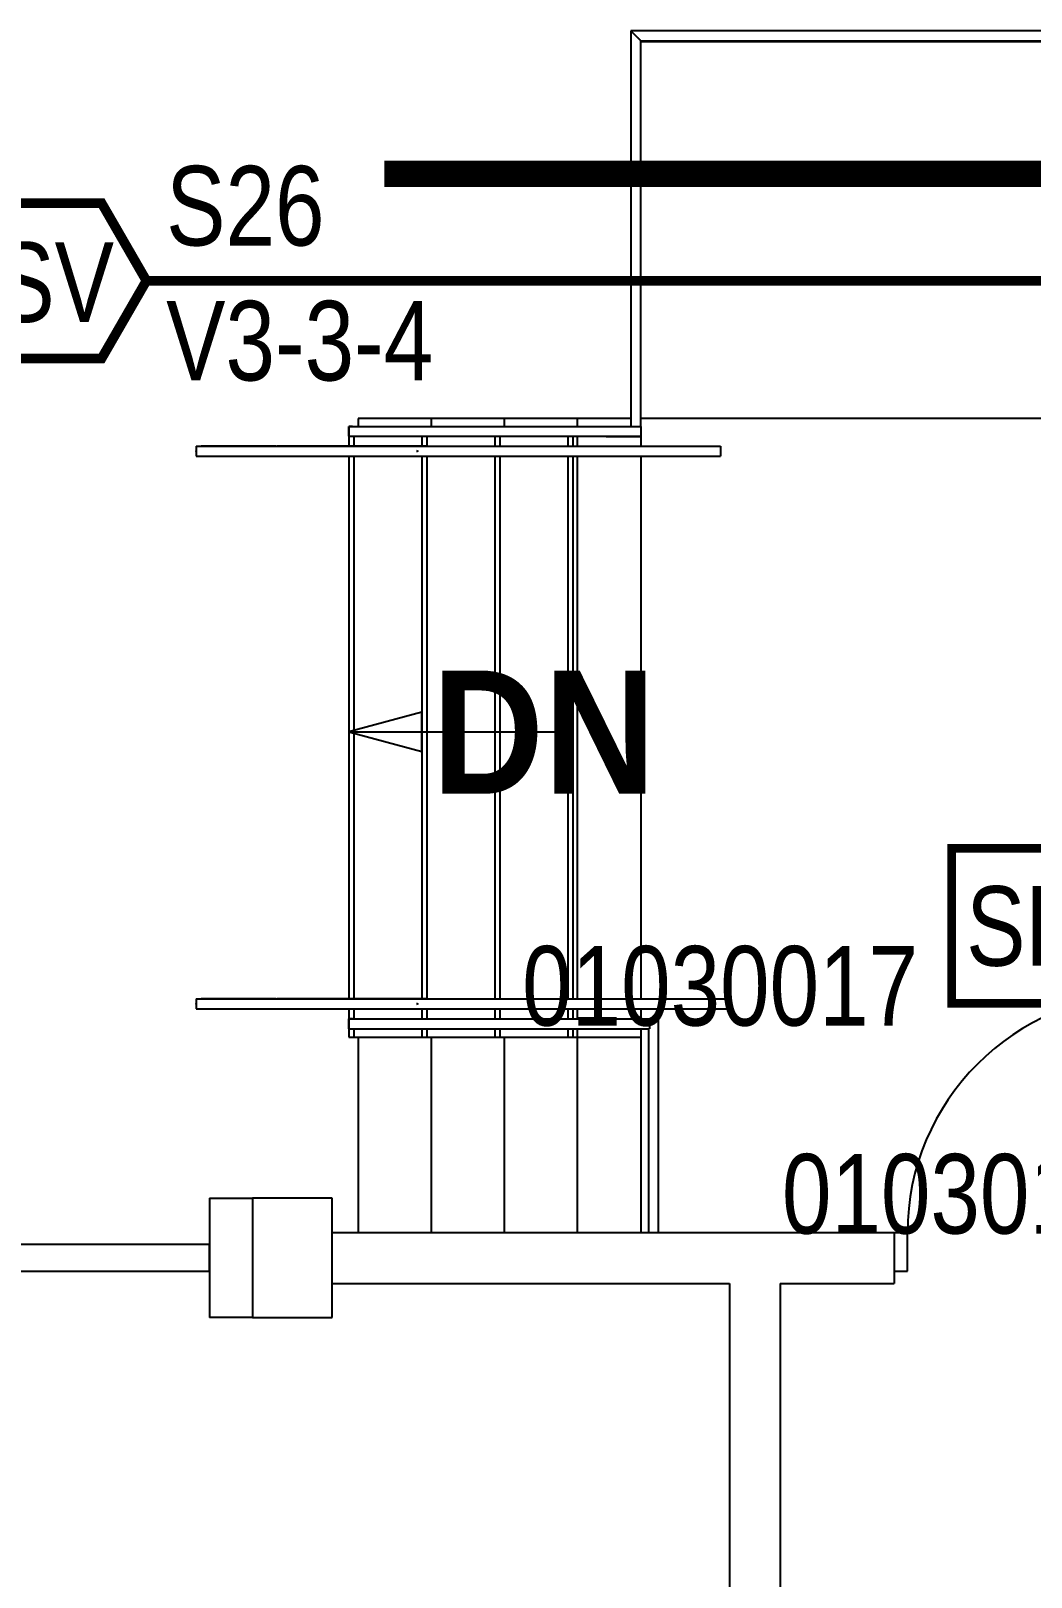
# Model space of a CAD drawing. Header units: inches. Extents: x 3516 to 15434, y -1454 to 5991.
# Drawn here: x 11435.3 to 11586, y 1272.8 to 1505.8 of the extents above; entities that cross this region are included whole.
import ezdxf
from ezdxf.enums import TextEntityAlignment as Align

# ---------------------------------------------------------------- set-up
doc = ezdxf.new("R2010")
doc.units = ezdxf.units.IN
doc.header["$LTSCALE"] = 0.25
doc.header["$MEASUREMENT"] = 0
for name, color, linetype in [('BACKGROUND', 8, 'Continuous'), ('CONDUIT', 6, 'Continuous'), ('PULL STATION', 1, 'Continuous'), ('SMOKE DETECTOR', 1, 'Continuous'), ('SPEAKER STROBE', 1, 'Continuous')]:
    doc.layers.add(name, color=color, linetype=linetype)
doc.styles.add('Arial', font='arial.ttf', dxfattribs={"width": 0.8})
doc.styles.add('Arial_B', font='arialbd.ttf', dxfattribs={"width": 0.9, "height": 11.25})

# ---------------------------------------------------------------- blocks, each defined once
blk = doc.blocks.new('SIGA-278')
at = {"layer": 'PULL STATION', "const_width": 1.3}
blk.add_lwpolyline([(-11.5, -11.68), (-11.5, 11.7), (11.89, 11.7), (11.89, -11.68)], close=True, dxfattribs=at)
at = {"layer": 'PULL STATION', "style": 'Arial', "width": 0.8}
blk.add_text('S', height=12, dxfattribs=at).set_placement((0, 0), align=Align.MIDDLE)
for tag, p in [('ADDRESS', (20.64, 8.96)), ('ZONE', (20.64, -8.58))]:
    blk.add_attdef(tag, text='', height=12, dxfattribs=at).set_placement(p, align=Align.MIDDLE_LEFT)
blk.add_attdef('SUBSCRIPT', text='', height=12, dxfattribs=at).set_placement((-16.56, -9.02), align=Align.MIDDLE_RIGHT)
blk = doc.blocks.new('SIGA-PD')
at = {"layer": 'SMOKE DETECTOR', "const_width": 1.3}
blk.add_lwpolyline([(-11.5, -11.68), (-11.5, 11.7), (11.89, 11.7), (11.89, -11.68)], close=True, dxfattribs=at)
at = {"layer": 'SMOKE DETECTOR', "style": 'Arial', "width": 0.8}
blk.add_text('SD', height=12, dxfattribs=at).set_placement((0, 0), align=Align.MIDDLE)
for tag, p in [('ADDRESS', (20.64, 8.96)), ('ZONE', (20.64, -8.58))]:
    blk.add_attdef(tag, text='', height=12, dxfattribs=at).set_placement(p, align=Align.MIDDLE_LEFT)
blk.add_attdef('SUBSCRIPT', text='', height=12, dxfattribs=at).set_placement((-16.56, -9.02), align=Align.MIDDLE_RIGHT)
blk = doc.blocks.new('GC-S7VM')
at = {"layer": 'SPEAKER STROBE', "const_width": 1.46}
blk.add_lwpolyline([(13.83, 0.21), (7.08, 11.9), (-6.42, 11.9), (-13.17, 0.21), (-6.42, -11.49), (7.08, -11.49)], close=True, dxfattribs=at)
at = {"layer": 'SPEAKER STROBE', "style": 'Arial', "width": 0.8}
blk.add_text('SV', height=12, dxfattribs=at).set_placement((0, 0), align=Align.MIDDLE)
for tag, p in [('C', (-12.95, 11.52)), ('CANDELA', (-12.62, -8.82)), ('1/2W', (-12.62, -29.16))]:
    blk.add_attdef(tag, text='', height=12, dxfattribs=at).set_placement(p, align=Align.MIDDLE_RIGHT)
for tag, p in [('Speaker_Circuit', (16.8, 11.52)), ('Visual_Circuit', (16.8, -8.82))]:
    blk.add_attdef(tag, text='', height=12, dxfattribs=at).set_placement(p, align=Align.MIDDLE_LEFT)

msp = doc.modelspace()

# ---------------------------------------------------------------- linework, layer by layer
at = {"lineweight": 0, "const_width": 4}
msp.add_lwpolyline([(15250.26, 1484.27), (11488.5, 1484.27)], dxfattribs=at)
at = {"layer": 'BACKGROUND'}
for p, q in [((11603.67, 1505.82), (11525.68, 1505.82)), ((11525.68, 1505.82), (11525.68, 1446.21)), ((11527.18, 1504.32), (11603.67, 1504.32)), ((11527.18, 1446.21), (11527.18, 1504.32)), ((11608.17, 1504.19), (11527.18, 1504.19)), ((11484.56, 1447.42), (11484.56, 1446.21)), ((11495.56, 1447.42), (11484.56, 1447.42)), ((11495.56, 1447.42), (11495.56, 1446.21)), ((11506.56, 1447.42), (11495.56, 1447.42)), ((11506.56, 1447.42), (11506.56, 1446.21)), ((11517.56, 1447.42), (11506.56, 1447.42)), ((11517.56, 1447.42), (11517.56, 1446.21)), ((11525.68, 1447.42), (11517.56, 1447.42)), ((11528.56, 1447.42), (11527.18, 1447.42)), ((11608.17, 1447.42), (11528.56, 1447.42)), ((11483.18, 1446.21), (11516.18, 1446.21)), ((11483.18, 1444.71), (11483.18, 1446.21)), ((11483.72, 1446.21), (11483.18, 1446.21)), ((11483.18, 1446.21), (11483.18, 1444.71)), ((11483.18, 1446.21), (11516.18, 1446.21)), ((11516.18, 1446.21), (11527.18, 1446.21)), ((11516.18, 1446.21), (11527.18, 1446.21)), ((11527.18, 1446.21), (11527.18, 1444.71)), ((11527.18, 1446.21), (11527.18, 1444.71)), ((11460.18, 1443.21), (11460.18, 1441.71)), ((11460.18, 1443.21), (11472.18, 1443.21)), ((11472.21, 1443.21), (11460.93, 1443.21)), ((11472.18, 1443.21), (11516.18, 1443.21)), ((11483.53, 1443.21), (11472.37, 1443.21)), ((11483.18, 1444.71), (11483.18, 1443.21)), ((11483.18, 1444.71), (11516.18, 1444.71)), ((11483.18, 1444.71), (11483.72, 1444.71)), ((11483.18, 1444.71), (11516.18, 1444.71)), ((11495.08, 1443.21), (11483.53, 1443.21)), ((11483.93, 1444.71), (11483.93, 1443.21)), ((11494.18, 1444.71), (11494.18, 1443.21)), ((11494.93, 1444.71), (11494.93, 1443.21)), ((11505.18, 1444.71), (11505.18, 1443.21)), ((11505.93, 1444.71), (11505.93, 1443.21)), ((11516.18, 1444.71), (11516.18, 1443.21)), ((11516.18, 1444.71), (11527.18, 1444.71)), ((11516.18, 1444.71), (11527.18, 1444.71)), ((11516.18, 1443.21), (11539.18, 1443.21)), ((11516.93, 1444.71), (11516.93, 1443.21)), ((11517.56, 1444.71), (11517.56, 1443.21)), ((11521.93, 1444.67), (11521.93, 1444.69)), ((11521.93, 1444.67), (11527.18, 1444.67)), ((11527.18, 1444.67), (11527.18, 1443.21)), ((11527.18, 1444.67), (11527.18, 1443.21)), ((11539.18, 1443.21), (11539.18, 1441.71)), ((11460.18, 1441.71), (11472.18, 1441.71)), ((11460.93, 1441.71), (11472.21, 1441.71)), ((11472.18, 1441.71), (11516.18, 1441.71)), ((11472.37, 1441.71), (11483.53, 1441.71)), ((11483.18, 1441.71), (11483.18, 1359.91)), ((11483.53, 1441.71), (11495.08, 1441.71)), ((11483.93, 1441.71), (11483.93, 1359.91)), ((11494.18, 1441.71), (11494.18, 1359.91)), ((11494.93, 1441.71), (11494.93, 1359.91)), ((11505.18, 1441.71), (11505.18, 1359.91)), ((11505.93, 1441.71), (11505.93, 1359.91)), ((11516.18, 1441.71), (11516.18, 1359.91)), ((11516.18, 1441.71), (11539.18, 1441.71)), ((11516.93, 1441.71), (11516.93, 1359.91)), ((11517.56, 1441.71), (11517.56, 1359.91)), ((11527.18, 1441.71), (11527.18, 1359.91)), ((11527.18, 1441.71), (11527.18, 1359.91)), ((11494.18, 1403.12), (11483.18, 1400.17)), ((11494.18, 1397.22), (11494.18, 1403.12)), ((11483.18, 1400.17), (11494.18, 1400.17)), ((11483.18, 1400.17), (11494.18, 1397.22)), ((11494.18, 1400.17), (11505.18, 1400.17)), ((11505.18, 1400.17), (11516.18, 1400.17)), ((11460.18, 1359.91), (11460.18, 1358.41)), ((11460.18, 1359.91), (11472.18, 1359.91)), ((11472.21, 1359.91), (11460.93, 1359.91)), ((11472.18, 1359.91), (11516.18, 1359.91)), ((11483.53, 1359.91), (11472.37, 1359.91)), ((11495.08, 1359.91), (11483.53, 1359.91)), ((11516.18, 1359.91), (11540.46, 1359.91)), ((11540.46, 1359.91), (11540.46, 1358.41)), ((11460.18, 1358.41), (11472.18, 1358.41)), ((11460.93, 1358.41), (11472.21, 1358.41)), ((11472.18, 1358.41), (11516.18, 1358.41)), ((11472.37, 1358.41), (11483.53, 1358.41)), ((11483.18, 1358.41), (11483.18, 1356.91)), ((11483.18, 1356.91), (11516.18, 1356.91)), ((11483.18, 1355.41), (11483.18, 1356.91)), ((11483.72, 1356.91), (11483.18, 1356.91)), ((11483.18, 1356.91), (11483.18, 1355.41)), ((11483.18, 1356.91), (11516.18, 1356.91)), ((11483.53, 1358.41), (11495.08, 1358.41)), ((11483.93, 1358.41), (11483.93, 1356.91)), ((11494.18, 1358.41), (11494.18, 1356.91)), ((11494.93, 1358.41), (11494.93, 1356.91)), ((11505.18, 1358.41), (11505.18, 1356.91)), ((11505.93, 1358.41), (11505.93, 1356.91)), ((11516.18, 1358.41), (11516.18, 1356.91)), ((11516.18, 1358.41), (11540.46, 1358.41)), ((11516.18, 1356.91), (11528.46, 1356.91)), ((11516.18, 1356.91), (11528.46, 1356.91)), ((11516.93, 1358.41), (11516.93, 1356.91)), ((11517.56, 1358.41), (11517.56, 1356.91)), ((11527.18, 1358.41), (11527.18, 1356.91)), ((11527.18, 1358.41), (11527.18, 1356.91)), ((11528.46, 1356.91), (11528.46, 1355.41)), ((11528.46, 1356.91), (11528.46, 1355.41)), ((11528.46, 1356.89), (11529.85, 1356.89)), ((11529.85, 1324.64), (11529.85, 1356.89)), ((11483.18, 1355.41), (11483.18, 1354.17)), ((11483.18, 1355.41), (11516.18, 1355.41)), ((11483.18, 1355.41), (11483.72, 1355.41)), ((11483.18, 1355.41), (11516.18, 1355.41)), ((11483.18, 1354.17), (11494.18, 1354.17)), ((11483.93, 1355.41), (11483.93, 1354.17)), ((11484.56, 1354.17), (11484.56, 1324.64)), ((11494.18, 1355.41), (11494.18, 1354.17)), ((11494.18, 1354.17), (11505.18, 1354.17)), ((11494.93, 1355.41), (11494.93, 1354.17)), ((11495.56, 1354.17), (11495.56, 1324.64)), ((11505.18, 1355.41), (11505.18, 1354.17)), ((11505.18, 1354.17), (11516.18, 1354.17)), ((11505.93, 1355.41), (11505.93, 1354.17)), ((11506.56, 1354.17), (11506.56, 1324.64)), ((11516.18, 1355.41), (11516.18, 1354.17)), ((11516.18, 1355.41), (11528.46, 1355.41)), ((11516.18, 1355.41), (11528.46, 1355.41)), ((11516.18, 1354.17), (11527.18, 1354.17)), ((11516.93, 1355.41), (11516.93, 1354.17)), ((11517.56, 1355.41), (11517.56, 1324.64)), ((11527.18, 1355.41), (11527.18, 1324.64)), ((11527.18, 1355.41), (11527.18, 1354.17)), ((11528.35, 1355.41), (11528.35, 1324.64)), ((11462.17, 1329.88), (11462.17, 1311.88)), ((11462.17, 1329.88), (11468.67, 1329.88)), ((11480.67, 1329.88), (11468.67, 1329.88)), ((11468.67, 1329.88), (11468.67, 1311.88)), ((11480.67, 1311.88), (11480.67, 1329.88)), ((11565.35, 1324.64), (11480.67, 1324.64)), ((11567.35, 1324.64), (11565.35, 1324.64)), ((11565.35, 1324.64), (11565.35, 1318.89)), ((11565.35, 1324.64), (11565.35, 1317.02)), ((11567.35, 1318.89), (11567.35, 1324.64)), ((11462.17, 1322.88), (11404.17, 1322.88)), ((11462.17, 1318.88), (11462.17, 1322.88)), ((11404.17, 1318.88), (11462.17, 1318.88)), ((11480.67, 1317.02), (11540.54, 1317.02)), ((11540.54, 1317.02), (11540.54, 977.08)), ((11548.17, 1317.02), (11548.17, 975.38)), ((11548.17, 1317.02), (11565.35, 1317.02)), ((11565.35, 1318.89), (11567.35, 1318.89)), ((11468.67, 1311.88), (11462.17, 1311.88)), ((11468.67, 1311.88), (11480.67, 1311.88))]:
    msp.add_line(p, q, dxfattribs=at)
at = {"layer": 'BACKGROUND', "flags": 128}
for points in [[(11493.5, 1442.61), (11493.47, 1442.46), (11493.5, 1442.32)], [(11493.5, 1359.31), (11493.47, 1359.16), (11493.5, 1359.02)]]:
    msp.add_lwpolyline(points, dxfattribs=at)
at = {"layer": 'BACKGROUND'}
msp.add_arc((11603.35, 1324.64), 36, 90, 180, dxfattribs=at)
msp.add_open_spline([(11525.68, 1505.82), (11525.68, 1505.82), (11525.7, 1505.8), (11525.74, 1505.76), (11525.78, 1505.72), (11525.83, 1505.67), (11525.87, 1505.63), (11525.91, 1505.59), (11525.96, 1505.54), (11526.02, 1505.48), (11526.06, 1505.44), (11526.1, 1505.4), (11526.15, 1505.35), (11526.19, 1505.31), (11526.24, 1505.26), (11526.29, 1505.21), (11526.33, 1505.16), (11526.38, 1505.12), (11526.43, 1505.07), (11526.48, 1505.02), (11526.53, 1504.97), (11526.58, 1504.92), (11526.63, 1504.87), (11526.67, 1504.83), (11526.72, 1504.78), (11526.76, 1504.73), (11526.81, 1504.69), (11526.85, 1504.65), (11526.9, 1504.6), (11526.95, 1504.55), (11527, 1504.5), (11527.04, 1504.46), (11527.08, 1504.42), (11527.13, 1504.37), (11527.17, 1504.33), (11527.18, 1504.32), (11527.18, 1504.32)], degree=3, knots=[-1, -1, -1, -1, -0.916667, -0.875, -0.833333, -0.791667, -0.770833, -0.75, -0.708333, -0.6875, -0.666667, -0.645833, -0.625, -0.604167, -0.583333, -0.5625, -0.541667, -0.520833, -0.5, -0.479167, -0.458333, -0.4375, -0.416667, -0.395833, -0.375, -0.354167, -0.333333, -0.3125, -0.291667, -0.25, -0.229167, -0.208333, -0.166667, -0.125, -0.083333, 0, 0, 0, 0], dxfattribs=at)
for points in [[(11527.16, 1444.69), (11527.17, 1444.68), (11527.18, 1444.67), (11527.18, 1444.67)], [(11460.19, 1442.37), (11460.18, 1442.4), (11460.18, 1442.46), (11460.18, 1442.52), (11460.19, 1442.55)], [(11460.19, 1359.07), (11460.18, 1359.1), (11460.18, 1359.16), (11460.18, 1359.23), (11460.19, 1359.26)]]:
    msp.add_open_spline(points, degree=3, dxfattribs=at)
at = {"layer": 'CONDUIT', "lineweight": 0, "const_width": 1.5}
msp.add_lwpolyline([(11452.67, 1468.15), (11635.53, 1468.15)], dxfattribs=at)

# ---------------------------------------------------------------- block references
at = {"layer": 'PULL STATION'}
ref = msp.add_blockref('SIGA-278', (11624.66, 1339.56), dxfattribs=at)
ref.add_attrib('ADDRESS', 'STI', dxfattribs={"height": 12, "style": 'Arial', "width": 0.8}).set_placement((11645.3, 1333.88), align=Align.MIDDLE_LEFT)
ref.add_attrib('SUBSCRIPT', '01030129', dxfattribs={"height": 12, "style": 'Arial', "width": 0.8}).set_placement((11608.1, 1330.54), align=Align.MIDDLE_RIGHT)
at = {"layer": 'SMOKE DETECTOR'}
msp.add_blockref('SIGA-PD', (11585.51, 1370.91), dxfattribs=at).add_auto_attribs({'SUBSCRIPT': '01030017'})
at = {"layer": 'SPEAKER STROBE'}
msp.add_blockref('GC-S7VM', (11438.84, 1467.95), dxfattribs=at).add_auto_attribs({'C': 'C,WG,1W', 'Speaker_Circuit': 'S26', 'Visual_Circuit': 'V3-3-4', 'CANDELA': '95cd'})

# ---------------------------------------------------------------- texts
at = {"layer": 'BACKGROUND', "insert": (11495.7, 1409.41), "char_height": 18.571, "width": 37.7787, "attachment_point": 1, "line_spacing_factor": 0.941778, "style": 'Arial_B'}
msp.add_mtext('DN', dxfattribs=at)

doc.saveas('drawing.dxf')
